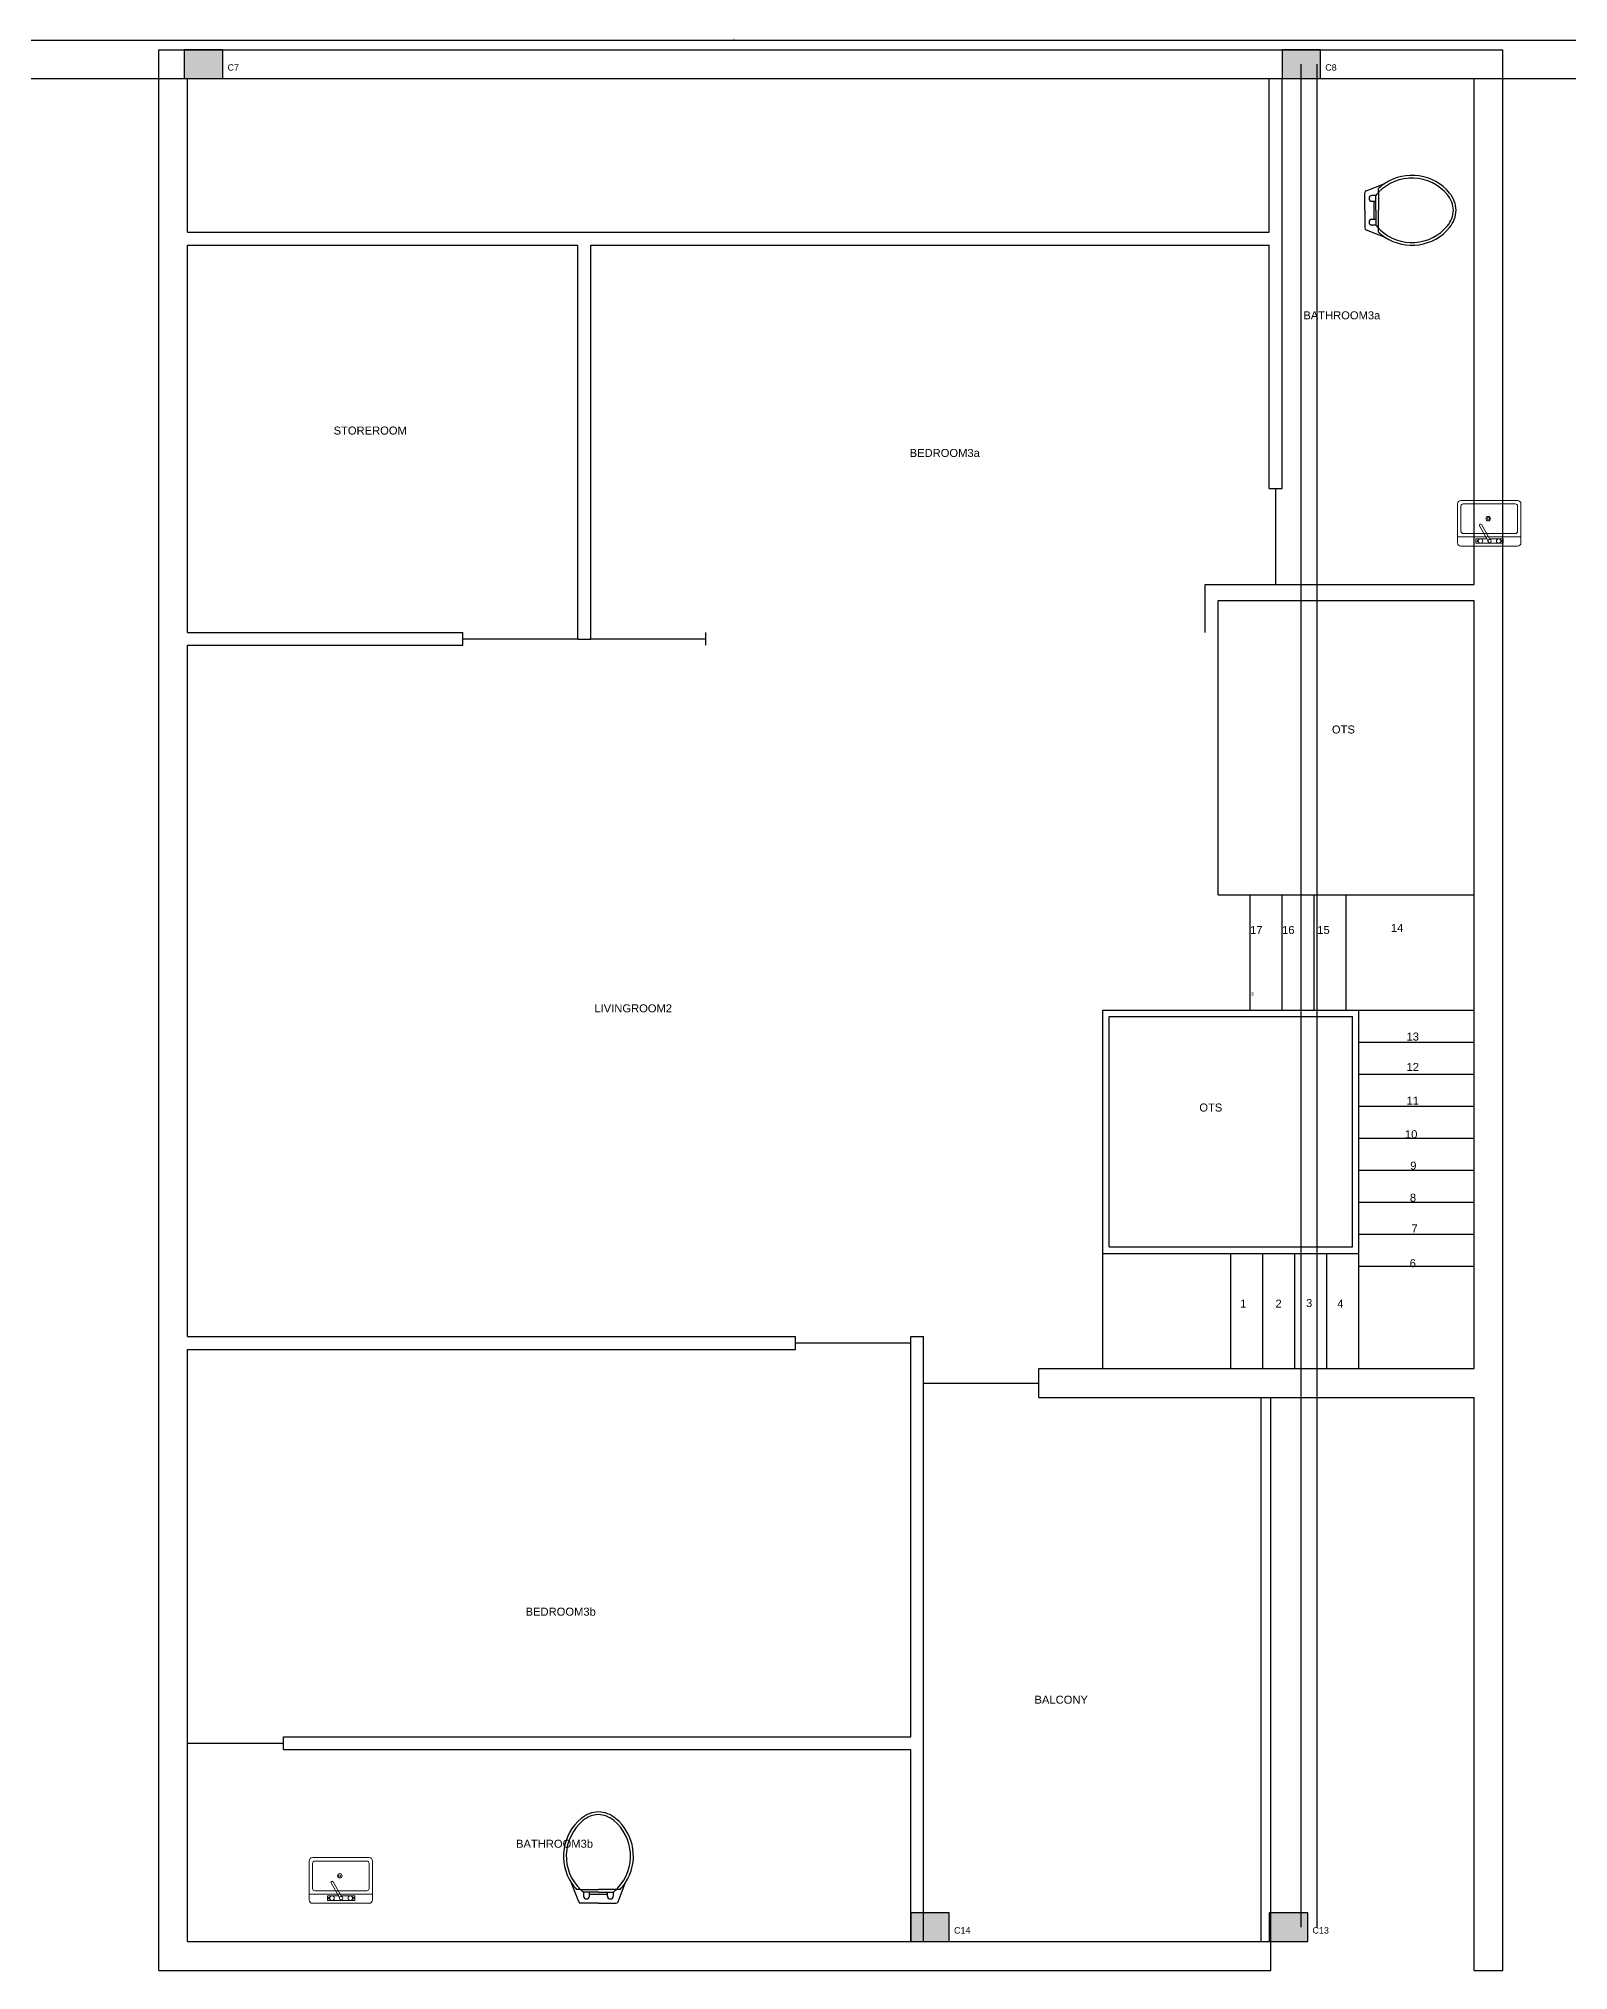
# Model space of a CAD drawing. Header units: inches. Extents: x -10 to 1471, y 0 to 604.
# Drawn here: x 468 to 946, y 0 to 604 of the extents above; entities that cross this region are included whole.
import ezdxf

# ---------------------------------------------------------------- set-up
doc = ezdxf.new("R2010")
doc.units = ezdxf.units.IN
doc.header["$MEASUREMENT"] = 0
for name, color, linetype in [('Balcony', 7, 'Continuous'), ('BathRoom3a', 7, 'Continuous'), ('BathRoom3b', 7, 'Continuous'), ('BedRoom3a', 7, 'Continuous'), ('BedRoom3b', 7, 'Continuous'), ('Boundary', 7, 'Continuous'), ('Door2.6fPanel', 7, 'Continuous'), ('Door3fPanel', 7, 'Continuous'), ('LivingRoom1', 7, 'Continuous'), ('LivingRoom2', 7, 'Continuous'), ('OTS1', 7, 'Continuous'), ('OTS2', 7, 'Continuous'), ('Staircase', 7, 'Continuous'), ('Staircase_innerwall', 7, 'Continuous'), ('Staircase_outertwall', 7, 'Continuous'), ('StoreRoom', 7, 'Continuous'), ('WashBasin', 7, 'Continuous'), ('WC', 7, 'Continuous')]:
    doc.layers.add(name, color=color, linetype=linetype)
doc.styles.get("Standard").update_dxf_attribs({"font": 'arial.ttf'})

# ---------------------------------------------------------------- blocks, each defined once
blk = doc.blocks.new('WashBasin')
at = {"color": 0, "lineweight": 0}
for p, q in [((-8.84, 0), (8.84, 0)), ((-9.91, -13.21), (-9.91, -1.07)), ((-9.91, -2.86), (9.91, -2.86)), ((-8.84, -12.49), (-8.84, -4.64)), ((-8.12, -3.93), (8.12, -3.93)), ((-4.38, -2.31), (-4.38, -0.88)), ((-4.38, -0.88), (4.19, -0.88)), ((-0.1, -2.31), (-4.38, -2.31)), ((-4.02, -1.42), (-4.02, -1.78)), ((-3.62, -1.42), (-4.02, -1.42)), ((-4.02, -1.78), (-3.62, -1.78)), ((-0.2, -2.13), (2.45, -6.72)), ((3.07, -6.37), (0.42, -1.77)), ((4.19, -2.31), (0.73, -2.31)), ((3.43, -1.42), (3.83, -1.42)), ((3.83, -1.78), (3.43, -1.78)), ((3.83, -1.42), (3.83, -1.78)), ((4.19, -0.88), (4.19, -2.31)), ((8.84, -4.64), (8.84, -12.49)), ((9.91, -1.07), (9.91, -13.21)), ((8.84, -14.28), (-8.84, -14.28)), ((8.12, -13.21), (-8.12, -13.21))]:
    blk.add_line(p, q, dxfattribs=at)
for centre, radius in [((-2.95, -1.6), 0.714), ((-0.1, -1.6), 0.535), ((2.76, -1.6), 0.714), ((0.33, -8.57), 0.714), ((0.33, -8.57), 0.357)]:
    blk.add_circle(centre, radius, dxfattribs=at)
for centre, radius, start, end in [((-8.84, -1.07), 1.07, 90, 180), ((8.84, -1.07), 1.07, 0, 90), ((-8.12, -4.64), 0.714, 90, 180), ((8.12, -4.64), 0.714, 0, 90), ((2.76, -6.54), 0.357, 210, 30), ((-8.84, -13.21), 1.07, 180, 270), ((-8.12, -12.49), 0.714, 180, 270), ((8.12, -12.49), 0.714, 270, 0), ((8.84, -13.21), 1.07, 270, 0)]:
    blk.add_arc(centre, radius, start, end, dxfattribs=at)
blk = doc.blocks.new('Toilet sheet')
at = {"layer": 'WC'}
for p, q in [((0, 0), (-5.46, 0)), ((0, 0), (5.46, 0)), ((-6.13, -0.46), (-8.37, -6.29)), ((-6.82, -4.33), (-5.62, -4.33)), ((-5.62, -4.33), (0, -4.33)), ((-4.64, -3.46), (-4.64, -2.26)), ((0, -3.46), (-4.64, -3.46)), ((-2.81, -2.26), (-2.81, -2.89)), ((2.81, -2.89), (-2.81, -2.89)), ((-2.81, -2.89), (-2.81, -3.46)), ((0, -3.46), (4.64, -3.46)), ((5.62, -4.33), (0, -4.33)), ((2.81, -2.26), (2.81, -2.89)), ((2.81, -2.89), (2.81, -3.46)), ((4.64, -3.46), (4.64, -2.26)), ((5.62, -4.33), (6.82, -4.33)), ((6.13, -0.46), (8.37, -6.29))]:
    blk.add_line(p, q, dxfattribs=at)
for centre, radius, start, end in [((-5.46, -0.72), 0.716, 90, 158.95862), ((5.46, -0.72), 0.716, 21.04138, 90), ((4.36, -14.74), 14.42, 137.04176, 230.42938), ((4.36, -14.74), 15.28, 137.04176, 146.4185), ((4.36, -14.74), 14.42, 133.7957, 137.04176), ((4.36, -14.74), 14.42, 128.59147, 133.7957), ((-3.72, -2.26), 0.911, 0, 180), ((3.72, -2.26), 0.911, 0, 180), ((-4.36, -14.74), 14.42, 46.2043, 51.40853), ((-4.36, -14.74), 14.42, 309.57062, 46.2043), ((-4.36, -14.74), 15.28, 33.5815, 42.95824), ((4.36, -14.74), 15.28, 146.4185, 230.42938), ((-4.36, -14.74), 15.28, 309.57062, 33.5815), ((0.37, -19.56), 9.02, 230.42938, 267.62402), ((0.37, -19.56), 8.16, 230.42938, 267.37533), ((-0.37, -19.56), 8.16, 272.62467, 309.57062), ((-0.37, -19.56), 9.02, 272.37598, 309.57062)]:
    blk.add_arc(centre, radius, start, end, dxfattribs=at)

msp = doc.modelspace()

# ---------------------------------------------------------------- hatches: boundary and pattern name
for points in [[(514, 591), (526, 591), (526, 600), (514, 600), (514, 591)], [(857, 591), (869, 591), (869, 600), (857, 600), (857, 591)], [(741, 9), (753, 9), (753, 18), (741, 18), (741, 9)], [(853, 9), (865, 9), (865, 18), (853, 18), (853, 9)]]:
    msp.add_hatch(color=1).paths.add_polyline_path(points)

# ---------------------------------------------------------------- linework, layer by layer
at = {"color": 3}
for p, q in [((9, 603), (514, 603)), ((514, 603), (857, 603)), ((857, 603), (1409, 603)), ((863, 13.5), (863, 595.5)), ((868, 13.5), (868, 595.5)), ((9, 591), (514, 591)), ((514, 591), (857, 591)), ((857, 591), (1409, 591))]:
    msp.add_line(p, q, dxfattribs=at)
for points in [[(514, 591), (526, 591), (526, 600), (514, 600), (514, 591)], [(857, 591), (869, 591), (869, 600), (857, 600), (857, 591)], [(741, 9), (753, 9), (753, 18), (741, 18), (741, 9)], [(853, 9), (865, 9), (865, 18), (853, 18), (853, 9)]]:
    msp.add_lwpolyline(points, close=True)
at = {"layer": 'Balcony', "true_color": 0xf0f0f0}
for p, q in [((745, 9), (745, 198)), ((781, 179), (781, 188)), ((781, 179), (917, 179)), ((850.5, 9), (850.5, 179)), ((853.5, 0), (853.5, 179)), ((745, 9), (853.5, 9))]:
    msp.add_line(p, q, dxfattribs=at)
at = {"layer": 'BathRoom3a', "true_color": 0xf0f0f0}
for p, q in [((857, 463), (857, 591)), ((857, 591), (917, 591)), ((917, 433), (917, 591)), ((833, 433), (917, 433))]:
    msp.add_line(p, q, dxfattribs=at)
at = {"layer": 'BathRoom3b', "true_color": 0xf0f0f0}
for p, q in [((545, 69), (545, 73)), ((545, 69), (741, 69)), ((741, 9), (741, 69)), ((515, 9), (741, 9))]:
    msp.add_line(p, q, dxfattribs=at)
at = {"layer": 'BedRoom3a', "true_color": 0xf0f0f0}
for p, q in [((641, 539), (853, 539)), ((641, 415.94), (641, 539)), ((853, 463), (853, 539)), ((853, 463), (857, 463)), ((833, 418), (833, 433)), ((677, 414), (677, 418))]:
    msp.add_line(p, q, dxfattribs=at)
at = {"layer": 'BedRoom3b', "true_color": 0xf0f0f0}
for p, q in [((515, 9), (515, 194)), ((515, 194), (705, 194)), ((705, 194), (705, 198)), ((741, 73), (741, 198)), ((545, 73), (741, 73))]:
    msp.add_line(p, q, dxfattribs=at)
at = {"layer": 'Boundary', "true_color": 0xf0f0f0}
for p, q in [((506, 0), (506, 600)), ((506, 600), (926, 600)), ((926, 0), (926, 600)), ((515, 543), (515, 591)), ((515, 591), (853, 591)), ((853, 543), (853, 591)), ((515, 543), (853, 543)), ((917, 0), (917, 179)), ((506, 0), (853.5, 0)), ((917, 0), (926, 0))]:
    msp.add_line(p, q, dxfattribs=at)
at = {"layer": 'Door2.6fPanel', "true_color": 0xf0f0f0}
for p, q in [((855, 433), (855, 463)), ((515, 71), (545, 71))]:
    msp.add_line(p, q, dxfattribs=at)
at = {"layer": 'Door3fPanel', "true_color": 0xf0f0f0}
for p, q in [((601, 416), (637, 416)), ((641, 415.94), (677, 416)), ((705, 196), (741, 196)), ((745, 183.5), (781, 183.5))]:
    msp.add_line(p, q, dxfattribs=at)
at = {"layer": 'LivingRoom2', "true_color": 0xf0f0f0}
for p, q in [((515, 198), (515, 414)), ((515, 414), (601, 414)), ((637, 415.88), (641, 415.88)), ((801, 188), (801, 300)), ((801, 300), (847, 300)), ((515, 198), (705, 198)), ((741, 198), (745, 198))]:
    msp.add_line(p, q, dxfattribs=at)
at = {"layer": 'OTS1', "true_color": 0xf0f0f0}
for p, q in [((837, 428), (917, 428)), ((837, 336), (837, 428))]:
    msp.add_line(p, q, dxfattribs=at)
at = {"layer": 'OTS2', "true_color": 0xf0f0f0}
for p, q in [((803, 226), (803, 298)), ((803, 298), (879, 298)), ((879, 226), (879, 298)), ((803, 226), (879, 226))]:
    msp.add_line(p, q, dxfattribs=at)
at = {"layer": 'Staircase', "true_color": 0xf0f0f0}
for p, q in [((847, 300), (847, 336)), ((857, 300), (857, 336)), ((867, 300), (867, 336)), ((877, 300), (877, 336)), ((847, 300), (917, 300)), ((881, 290), (917, 290)), ((881, 280), (917, 280)), ((881, 270), (917, 270)), ((881, 260), (917, 260)), ((881, 250), (917, 250)), ((881, 240), (917, 240)), ((881, 230), (917, 230)), ((841, 188), (841, 224)), ((851, 188), (851, 224)), ((861, 188), (861, 224)), ((871, 188), (871, 224)), ((881, 220), (917, 220))]:
    msp.add_line(p, q, dxfattribs=at)
at = {"layer": 'Staircase_innerwall', "true_color": 0xf0f0f0}
for p, q in [((881, 188), (881, 300)), ((801, 224), (881, 224))]:
    msp.add_line(p, q, dxfattribs=at)
at = {"layer": 'Staircase_outertwall', "true_color": 0xf0f0f0}
for p, q in [((917, 188), (917, 428)), ((837, 336), (917, 336)), ((781, 188), (917, 188))]:
    msp.add_line(p, q, dxfattribs=at)
at = {"layer": 'StoreRoom', "true_color": 0xf0f0f0}
for p, q in [((515, 539), (637, 539)), ((515, 418), (515, 539)), ((637, 415.88), (637, 539)), ((515, 418), (601, 418)), ((601, 414), (601, 418))]:
    msp.add_line(p, q, dxfattribs=at)

# ---------------------------------------------------------------- block references
at = {"layer": 'WashBasin', "rotation": 180}
for p in [(921.74, 444.95), (562.91, 20.95)]:
    msp.add_blockref('WashBasin', p, dxfattribs=at)
at = {"layer": 'WC'}
for p, rotation in [((882.83, 549.87), 90), ((643.39, 20.95), 180)]:
    msp.add_blockref('Toilet sheet', p, dxfattribs=dict(at, rotation=rotation))

# ---------------------------------------------------------------- texts
at = {"color": 2}
msp.add_text('B5', height=0.5, dxfattribs=at).set_placement((685.5, 603))
msp.add_text('B10', height=0.5, rotation=90, dxfattribs=at).set_placement((848, 304.5))
at = {"color": 3, "char_height": 2, "attachment_point": 1}
for s, insert in [('C7', (527.5, 595.5)), ('C8', (870.5, 595.5)), ('C14', (754.5, 13.5)), ('C13', (866.5, 13.5))]:
    msp.add_mtext(s, dxfattribs=dict(at, insert=insert))
at = {"layer": 'Balcony', "insert": (779.64, 85.81), "char_height": 2.5, "attachment_point": 1}
msp.add_mtext('BALCONY', dxfattribs=at)
at = {"layer": 'BathRoom3a', "insert": (863.64, 518.31), "char_height": 2.5, "attachment_point": 1}
msp.add_mtext('BATHROOM3a', dxfattribs=at)
at = {"layer": 'BathRoom3b', "insert": (617.64, 40.81), "char_height": 2.5, "attachment_point": 1}
msp.add_mtext('BATHROOM3b', dxfattribs=at)
at = {"layer": 'BedRoom3a', "insert": (740.64, 475.31), "char_height": 2.5, "attachment_point": 1}
msp.add_mtext('BEDROOM3a', dxfattribs=at)
at = {"layer": 'BedRoom3b', "insert": (620.64, 113.31), "char_height": 2.5, "attachment_point": 1}
msp.add_mtext('BEDROOM3b', dxfattribs=at)
at = {"layer": 'LivingRoom1', "insert": (642.14, 301.81), "char_height": 2.5, "attachment_point": 1}
msp.add_mtext('LIVINGROOM2', dxfattribs=at)
at = {"layer": 'OTS1', "insert": (872.57, 388.92), "char_height": 2.5, "attachment_point": 1}
msp.add_mtext('OTS', dxfattribs=at)
at = {"layer": 'OTS2', "insert": (831.14, 270.81), "char_height": 2.5, "attachment_point": 1}
msp.add_mtext('OTS', dxfattribs=at)
at = {"layer": 'Staircase', "char_height": 2.5, "attachment_point": 1}
for s, insert in [('17', (847, 326.27)), ('16', (857, 326.27)), ('15', (868, 326.27)), ('14', (891, 326.92)), ('13', (895.89, 292.98)), ('12', (895.89, 283.48)), ('11', (895.89, 272.98)), ('10', (895.39, 262.48)), ('9', (897.05, 252.66)), ('8', (896.93, 242.66)), ('7', (897.43, 233.03)), ('6', (896.89, 222.16)), ('1', (843.89, 209.55)), ('2', (854.93, 209.55)), ('3', (864.49, 209.74)), ('4', (874.24, 209.55))]:
    msp.add_mtext(s, dxfattribs=dict(at, insert=insert))
at = {"layer": 'StoreRoom', "insert": (560.64, 482.31), "char_height": 2.5, "attachment_point": 1}
msp.add_mtext('STOREROOM', dxfattribs=at)

doc.saveas('drawing.dxf')
